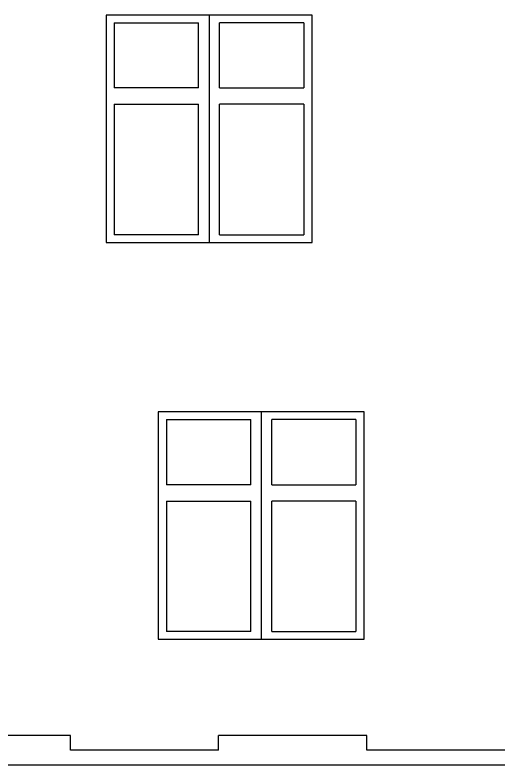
# Model space of a CAD drawing. Extents: x -442 to 263, y -399 to 649.
# Drawn here: x -130.9 to -0.6, y -399 to -196.7 of the extents above; entities that cross this region are included whole.
import ezdxf

# ---------------------------------------------------------------- set-up
doc = ezdxf.new("R2010")
doc.units = 0
doc.layers.get('0').update_dxf_attribs({"color": 1, "linetype": 'CONTINUOUS'})
doc.layers.add('1', color=2, linetype='CONTINUOUS')

msp = doc.modelspace()

# ---------------------------------------------------------------- linework, layer by layer
for p, q in [((-104.14, -198.77), (-104.14, -216.37)), ((-104.14, -198.77), (-81.4, -198.77)), ((-81.4, -216.37), (-81.4, -198.77)), ((-75.74, -216.37), (-75.74, -198.77)), ((-53, -198.77), (-75.74, -198.77)), ((-81.4, -216.37), (-104.14, -216.37)), ((-75.74, -216.37), (-53, -216.37)), ((-104.14, -220.75), (-81.4, -220.75)), ((-104.14, -220.75), (-104.14, -255.95)), ((-81.4, -255.95), (-81.4, -220.75)), ((-53, -220.75), (-75.74, -220.75)), ((-75.74, -255.95), (-75.74, -220.75)), ((-53, -220.75), (-53, -255.95)), ((-81.4, -255.95), (-104.14, -255.95)), ((-75.74, -255.95), (-53, -255.95)), ((-90.07, -305.82), (-90.07, -323.42)), ((-90.07, -305.82), (-67.34, -305.82)), ((-67.34, -323.42), (-67.34, -305.82)), ((-61.67, -323.42), (-61.67, -305.82)), ((-38.94, -305.82), (-61.67, -305.82)), ((-67.34, -323.42), (-90.07, -323.42)), ((-61.67, -323.42), (-38.94, -323.42)), ((-90.07, -327.8), (-67.34, -327.8)), ((-90.07, -327.8), (-90.07, -363)), ((-67.34, -363), (-67.34, -327.8)), ((-38.94, -327.8), (-61.67, -327.8)), ((-61.67, -363), (-61.67, -327.8)), ((-38.94, -327.8), (-38.94, -363)), ((-67.34, -363), (-90.07, -363)), ((-61.67, -363), (-38.94, -363)), ((-116, -391.03), (-156, -391.03)), ((-116, -395.03), (-116, -391.03)), ((-76, -395.03), (-76, -391.03)), ((-36, -391.03), (-76, -391.03)), ((-36, -395.03), (-36, -391.03)), ((-76, -395.03), (-116, -395.03)), ((4, -395.03), (-36, -395.03))]:
    msp.add_line(p, q)
at = {"layer": '1'}
for p, q in [((-106.34, -196.69), (-106.34, -258.04)), ((-50.8, -196.69), (-106.34, -196.69)), ((-78.57, -196.69), (-78.57, -258.04)), ((-50.8, -258.04), (-50.8, -196.69)), ((-53, -198.77), (-53, -216.37)), ((-106.34, -258.04), (-50.8, -258.04)), ((-92.27, -303.73), (-92.27, -365.08)), ((-36.74, -303.73), (-92.27, -303.73)), ((-64.5, -303.73), (-64.5, -365.08)), ((-36.74, -365.08), (-36.74, -303.73)), ((-38.94, -305.82), (-38.94, -323.42)), ((-92.27, -365.08), (-36.74, -365.08)), ((258.06, -399.01), (-441.94, -399.01))]:
    msp.add_line(p, q, dxfattribs=at)

doc.saveas('drawing.dxf')
